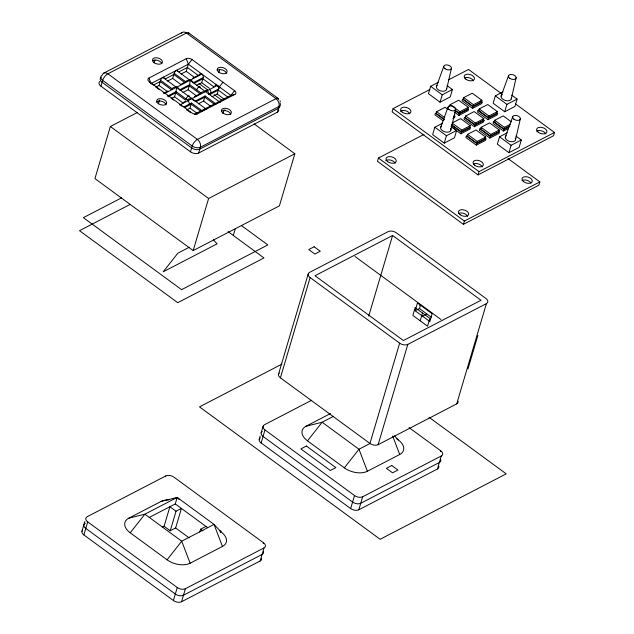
<?xml version="1.0" encoding="UTF-8"?>
<svg xmlns="http://www.w3.org/2000/svg" width="634" height="634" viewBox="0 0 634 634"><rect width="100%" height="100%" fill="white"/><g stroke="black" fill="none" stroke-linecap="round" stroke-linejoin="round"><path stroke-width="0.95" d="M179.501 89.703C176.862 84.853 176.165 88.594 176.086 91.613L187.664 100.18M193.077 82.729L193.061 82.261M450.837 130.224L455.664 109.016M511.313 98.849L516.147 77.641M446.621 89.291L451.329 68.718M515.521 139.781L520.348 118.796M278.611 109.531A5.952 3.495 16.5 0 1 277.256 112.25L198.664 153.024A5.952 3.495 16.5 0 1 190.493 151.819L100.957 86.2L102.676 80.391A5.952 2.504 -53.8 0 1 107.859 73.798L186.451 33.023A5.952 2.504 -53.8 0 1 189.106 33.761M137.372 112.495L110.371 126.499L94.941 178.598L193.18 250.588L279.412 205.86L294.842 153.761L254.107 123.915M154.141 62.948L154.958 60.182M155.687 87.215L159.079 85.455L160.592 80.344A2.647 1.117 -53.8 0 1 162.74 77.499A2.647 1.117 -53.8 0 1 164.071 78.22M158.349 103.881L159.443 100.196M167.566 81.049L172.662 78.41L174.176 73.298A2.647 1.117 -53.8 0 1 176.403 70.406A2.647 1.117 -53.8 0 1 177.615 71.357M171.156 98.555L174.548 96.788L176.07 91.661L167.574 96.083M181.15 74.004L186.237 71.365L188.361 64.2L192.023 59.548L234.564 90.725A4.2 2.465 16.5 0 1 234.937 94.371L197.594 113.748L195.177 114.35M183.036 92.39L188.132 89.743L189.804 83.973L190.01 80.264L191.991 80.97L193.013 82.103M186.626 109.888L190.018 108.129L191.531 103.017L202.365 110.95M196.619 85.344L201.707 82.697L203.229 77.586A2.647 1.823 62.6 0 0 201.897 74.123A2.647 1.823 62.6 0 0 199.353 74.757L192.57 78.275M198.505 103.722L203.601 101.083L205.115 95.972L215.948 103.913M190.493 151.819L192.213 146.01A5.952 2.504 -53.8 0 1 197.396 139.417L275.988 98.642A5.952 2.504 -53.8 0 1 278.675 99.72M81.945 531.34L84.837 521.576M218.825 72.514L219.649 69.74M83.854 534.906L87.714 521.885A5.952 3.495 16.5 0 1 87.183 516.718L165.775 475.944A5.952 3.495 16.5 0 1 173.946 477.148L263.482 542.767A5.952 3.495 16.5 0 1 264.013 547.942L260.162 560.963L181.562 601.737A5.952 3.495 16.5 0 1 173.391 600.525L83.854 534.906A5.952 3.495 16.5 0 1 82.705 530.151M198.664 153.024L200.384 147.223A5.952 4.105 62.6 0 0 197.396 139.417L107.859 73.798A5.952 4.105 62.6 0 0 102.145 75.224A5.952 3.495 16.5 0 0 102.676 80.391L192.213 146.01A5.952 3.495 16.5 0 0 200.384 147.223L278.976 106.449A5.952 3.495 16.5 0 0 279.951 102.859M212.089 96.677L217.185 94.038L219.301 86.874L222.962 82.222M223.041 113.446L224.135 109.753M193.18 250.588L208.61 198.497L294.842 153.761M233.28 235.452L235.214 228.937M165.537 476.76L165.775 475.944M277.256 112.25L278.976 106.449A5.952 4.105 62.6 0 0 275.988 98.642L186.451 33.023A5.952 4.105 62.6 0 0 181.332 33.23M164.103 526.26L169.888 506.724L176.03 511.226L181.419 508.428L175.634 527.964L170.245 530.761L164.103 526.26L162.375 527.155M149.196 517.463L175.277 503.927L177.203 497.421L214.046 524.413L220.965 531.847A16.785 9.867 16.5 0 1 222.471 546.437L190.129 563.214A16.785 9.867 16.5 0 1 167.075 559.806L130.232 532.806A16.785 9.867 16.5 0 1 128.734 518.216L161.068 501.439L177.203 497.421L179.097 499.441M170.245 530.761L176.03 511.226M173.391 600.525L177.251 587.504L87.714 521.885M199.758 532.013L200.59 529.224L205.979 526.426M181.562 601.737L185.421 588.709L264.013 547.942M220.307 532.6L220.838 530.832M259.211 439.386L260.17 436.129M261.137 432.871L263.07 426.357M278.5 374.266L308.203 273.991M438.466 465.522A5.952 3.495 16.5 0 1 437.42 469.001L358.828 509.776A5.952 3.495 16.5 0 1 350.657 508.571L261.121 442.952L264.98 429.923A5.952 3.495 16.5 0 1 264.449 424.756L311.603 400.292M280.41 377.832L310.113 277.557A5.952 3.495 16.5 0 1 309.582 272.382L388.174 231.616A5.952 3.495 16.5 0 1 396.345 232.821L485.882 298.44A5.952 3.495 16.5 0 1 486.413 303.615L456.71 403.89L378.118 444.664A5.952 3.495 16.5 0 1 369.947 443.451L280.41 377.832A5.952 3.495 16.5 0 1 279.253 373.077M263.245 543.584L263.482 542.767M424.059 134.384L378.435 158.048L377.46 161.329L463.422 224.333L538.876 185.191L539.851 181.903L508.008 158.571M429.931 89.497L393.08 108.612L392.105 111.893L478.068 174.897L553.522 135.747L554.488 132.466L515.49 103.889M438.268 82.341L430.629 86.303L428.441 93.681L440.044 102.185L450.227 96.907L452.414 89.521L447.002 85.55M368.719 316.081L392.597 235.468L481.008 300.27L403.398 340.529L314.987 275.727L392.597 235.468M448.072 109.468L445.1 107.281L436.612 111.687L436.121 113.328L444.307 119.327M440.044 102.185L442.231 94.807L452.414 89.521M442.477 123.273L434.837 127.236L432.65 134.622L444.252 143.125L454.435 137.84L456.623 130.453L451.21 126.491M449.704 106.282L450.188 104.642L458.675 100.235L468.344 107.328L467.86 108.969L459.373 113.367L454.911 110.102M444.252 143.125L446.439 135.739L456.623 130.453M454.277 116.014L454.768 114.374M463.771 97.596L463.28 99.237L472.956 106.322L481.444 101.923L481.927 100.283L472.259 93.198L463.771 97.596L473.439 104.681L481.927 100.283M459.373 113.367L459.856 111.727L468.344 107.328M458.953 115.412L459.42 113.827L468.589 109.072L468.122 110.649L458.953 115.412L454.475 112.131M465.657 115.982L465.174 117.623L474.842 124.708L483.33 120.302L483.813 118.661L474.145 111.576L465.657 115.982L475.326 123.067L483.813 118.661M451.59 124.668L461.267 131.753L461.75 130.113L470.238 125.706L460.569 118.621L452.082 123.028L461.75 130.113M460.839 133.79L461.306 132.213L470.476 127.458L470.008 129.035L460.839 133.79L451.146 126.681M350.657 508.571L354.517 495.55L264.98 429.923M369.947 443.451L399.65 343.176L310.113 277.557M472.956 106.322L473.439 104.681M473.004 106.781L462.558 99.134L462.091 100.711L472.528 108.366L473.004 106.781L482.165 102.026L480.675 100.933M415.151 310.771L417.457 302.973L432.158 313.751L429.852 321.541L415.151 310.771L419.462 308.536L420.493 305.073M467.551 134.36L467.068 136.001L476.736 143.094L485.224 138.688L485.707 137.047L476.039 129.962L467.551 134.36L477.22 141.453L485.707 137.047M470.238 125.706L469.746 127.347L461.267 131.753M358.828 509.776L362.688 496.755L441.28 455.981A5.952 3.495 16.5 0 0 440.749 450.814L409.057 427.585M378.118 444.664L407.82 344.381L486.413 303.615M479.692 109.603L478.028 110.467L477.56 112.052L488.006 119.699L497.167 114.944L497.635 113.367L488.473 118.122L488.006 119.699M479.241 108.937L478.757 110.578L488.426 117.662L496.913 113.256L497.397 111.616L487.728 104.531L479.241 108.937L488.909 116.022L497.397 111.616M474.842 124.708L475.326 123.067M474.89 125.167L464.445 117.512L463.977 119.089L474.422 126.745L474.89 125.167L484.059 120.412L482.561 119.319M482.165 102.026L481.697 103.611L472.528 108.366M420.207 320.82L422.513 313.022M481.586 127.989L479.914 128.853L479.447 130.43L489.892 138.085L499.061 133.33L499.529 131.753L490.359 136.508L489.892 138.085M481.127 127.315L480.643 128.956L490.312 136.048L498.799 131.642L499.291 130.002L489.614 122.917L481.127 127.315L490.803 134.408L499.291 130.002M476.736 143.094L477.22 141.453M476.784 143.553L466.339 135.898L465.871 137.475L476.316 145.131L476.784 143.553L485.945 138.798L484.455 137.705M484.059 120.412L483.591 121.99L474.422 126.745M488.426 117.662L488.909 116.022M502.952 91.898L495.32 95.861L493.133 103.247L504.735 111.75L514.919 106.464L517.106 99.078L511.693 95.116M485.945 138.798L485.478 140.376L476.316 145.131M495.162 120.943L493.498 121.807L493.03 123.384L503.475 131.04L508.476 128.448M463.422 224.333L464.389 221.052L539.851 181.903M478.068 174.897L479.035 171.616L554.488 132.466M511.376 121.871L503.198 115.871L494.71 120.27L494.227 121.918L503.895 129.003L509.831 125.92M490.312 136.048L490.803 134.408M504.735 111.75L506.923 104.364L517.106 99.078M507.168 132.831L499.529 136.793L497.341 144.18L508.944 152.683L519.127 147.397L521.314 140.019L515.902 136.048M503.895 129.003L504.379 127.363L510.322 124.28M503.475 131.04L503.943 129.463L509.776 126.435M508.944 152.683L511.131 145.297L521.314 140.019M440.511 451.622L440.749 450.814M437.42 469.001L441.28 455.981M467.995 368.861L477.893 335.434M194.456 96.661L201.295 93.016M440.63 127.466L448 107.225M501.106 96.091L508.476 75.85M505.322 137.031L512.763 116.585M436.422 86.533L443.745 66.499M187.735 99.998C188.361 97.993 192.3 99.3 191.785 97.985M185.857 81.596C186.499 79.622 190.327 80.93 189.883 79.583M201.327 92.929C201.977 90.955 205.899 92.239 205.368 90.955M234.564 90.725L230.903 95.377L194.408 114.31M130.232 532.806L144.869 514.19L177.203 497.421M167.075 559.806L181.712 541.19L214.046 524.413L222.471 546.437M394.459 435.835L398.231 439.893A16.785 9.867 16.5 0 1 399.729 454.483L367.395 471.26A16.785 9.867 16.5 0 1 344.333 467.852L307.498 440.852L322.135 422.236L333.492 416.34M344.333 467.852L358.971 449.237L370.335 443.34M103.572 73.235L182.164 32.461M152.564 84.71L149.283 81.715A4.2 2.465 16.5 0 1 148.911 78.069L186.253 58.693A4.2 2.465 16.5 0 1 192.023 59.548M234.937 94.371L230.903 95.377L188.361 64.2L151.019 83.577L148.911 78.069M153.444 85.067L160.236 81.548L171.069 89.481M165.331 78.901L173.819 74.503L184.645 82.436M178.907 71.856L187.395 67.458L198.228 75.391M164.555 92.81L167.955 91.042M181.53 83.997L185.778 81.802L174.176 73.298M163.802 93.119A2.647 1.823 62.6 0 1 164.555 93.491L201.897 74.123M179.462 89.917L189.645 84.631L201.247 93.135M193.037 82.872L203.229 77.586M168.065 96.844L175.705 92.881L185.762 100.251M180.801 90.242L189.289 85.836L200.114 93.777M194.376 83.197L202.864 78.79L213.698 86.731M183.424 102.383L185.12 101.503M205.495 90.939L207.191 90.052M179.802 104.951L217.367 85.455M183.955 106.948L191.531 103.017M194.931 101.258L205.115 95.972M184.391 107.74L191.175 104.222L200.463 111.021M196.271 101.583L204.758 97.176L214.815 104.547M209.854 94.537L218.342 90.131L228.391 97.501M121.696 197.784L83.363 217.66L181.601 289.659L267.841 244.93L241.483 225.609M130.033 204.481L79.512 230.689L177.75 302.687L263.982 257.951L228.042 231.608M448.349 79.939L468.534 69.471L501.161 93.388M448.975 106.179L450.647 105.307M189.217 247.292L177.853 253.18L163.215 271.796L217.113 243.836L213.341 239.787M453.342 116.981L455.006 116.117L454.538 117.694L452.874 118.566M281.805 364.178L199.496 406.877L380.138 539.272L506.233 473.86L429.044 417.283M422.498 316.152L426.809 313.917M307.498 440.852A16.785 9.867 16.5 0 1 305.992 426.254L330.465 413.566M305.992 426.254L322.135 422.236L358.971 449.237L367.395 471.26M128.734 518.216L144.869 514.19L181.712 541.19L190.129 563.214M278.096 98.428L188.56 32.809M495.32 95.861L506.923 104.364M494.71 120.27L504.379 127.363M478.028 110.467L488.473 118.122M493.498 121.807L503.943 129.463M430.629 86.303L442.231 94.807M499.529 136.793L511.131 145.297M450.188 104.642L459.856 111.727M454.943 110.546L459.42 113.827M479.914 128.853L490.359 136.508M436.612 111.687L444.791 117.686M444.347 119.778L435.399 113.217L434.932 114.802L443.134 120.817M451.614 125.104L461.306 132.213M434.837 127.236L446.439 135.739M393.08 108.612L479.035 171.616M378.435 158.048L464.389 221.052M218.429 86.089L219.974 87.223M217.47 86.145L219.784 87.849M186.237 71.365L193.972 77.031M201.707 82.697L209.45 88.372M217.185 94.038L224.143 99.142M198.997 83.522L207.786 89.965M214.173 94.648L222.162 100.497M176.482 70.366L220.077 102.312M172.662 78.41L181.165 84.647M188.132 89.743L195.866 95.417M203.601 101.083L210.559 106.187M162.898 77.411L206.47 109.341M160.592 80.344L172.194 88.847C172.67 86.573 176.965 88.023 176.307 86.628M159.079 85.455L167.59 91.684M174.548 96.788L183.06 103.025M190.018 108.129L196.984 113.232M149.283 81.715L191.833 112.892A4.2 2.465 16.5 0 0 197.594 113.748M157.208 88.11L159.522 89.806M163.263 92.548L164.555 93.491M171.901 98.88L173.447 100.013M186.602 109.65L190.469 112.487M355.016 256.501L440.979 319.496M419.462 308.536L431.223 317.151M110.371 126.499L208.61 198.497M396.662 438.744L398.231 439.893M219.404 530.698L220.965 531.847M175.277 503.927L207.516 527.551M200.59 529.224L202.888 530.912M175.634 527.964L189.098 537.83M180.23 104.388L181.958 106.25M392.715 436.129L399.729 454.483M186.253 58.693L188.361 64.2M279.998 100.703L280.291 101.567M85.257 523.224A5.952 3.495 16.5 0 0 85.788 528.399L175.325 594.018A5.952 3.495 16.5 0 0 183.495 595.223L262.088 554.449A5.952 3.495 16.5 0 0 263.443 551.739M261.517 558.245A5.952 3.495 16.5 0 1 260.162 560.963M161.068 501.439A16.785 9.867 16.5 0 1 168.969 499.846M185.421 588.709A5.952 3.495 16.5 0 1 177.251 587.504M100.957 86.2A5.952 3.495 16.5 0 1 99.8 81.437M279.768 105.624A5.952 3.495 16.5 0 1 278.413 108.343L199.821 149.117A5.952 3.495 16.5 0 1 191.65 147.912L102.114 82.293A5.952 3.495 16.5 0 1 101.258 77.308M187.83 100.782A2.647 1.823 62.6 0 1 189.162 104.253M186.063 99.007A2.647 1.117 -53.8 0 1 188.132 96.217A2.647 1.117 -53.8 0 1 189.566 96.717M179.66 104.61A2.647 1.823 62.6 0 1 180.024 104.832M196.714 89.814A2.647 1.117 -53.8 0 1 198.941 86.921A2.647 1.117 -53.8 0 1 200.154 87.872M214.886 85.915A2.647 1.823 62.6 0 1 217.454 85.527A2.647 1.823 62.6 0 1 218.698 88.926L208.507 94.212A2.647 1.823 62.6 0 0 207.183 90.741M209.561 89.513A2.647 1.823 62.6 0 1 210.884 92.976M217.185 103.437A2.647 1.117 -53.8 0 1 219.023 101.543A2.647 1.117 -53.8 0 1 220.204 101.868M203.609 110.482A2.647 1.117 -53.8 0 1 205.44 108.588A2.647 1.117 -53.8 0 1 206.621 108.913M191.975 98.635A2.647 1.823 62.6 0 1 193.251 100.489M225.118 110.633A2.647 1.117 -53.8 0 1 225.355 110.039M156.305 102.098A5.286 3.107 16.5 0 1 161.733 101.305A5.286 3.107 16.5 0 1 166.068 104.84M217.137 70.39A5.286 3.107 16.5 0 1 222.399 69.986A5.286 3.107 16.5 0 1 226.489 73.235M221.353 111.322A5.286 3.107 16.5 0 1 226.79 110.974A5.286 3.107 16.5 0 1 230.76 114.405M152.453 60.824A5.286 3.107 16.5 0 1 157.708 60.42A5.286 3.107 16.5 0 1 161.797 63.669M262.191 431.461A5.952 3.495 16.5 0 0 263.047 436.438L352.583 502.057A5.952 3.495 16.5 0 0 360.754 503.269L439.354 462.495A5.952 3.495 16.5 0 0 440.582 459.388M261.121 442.952A5.952 3.495 16.5 0 1 260.265 437.967M362.688 496.755A5.952 3.495 16.5 0 1 354.517 495.55M450.425 128.425A5.286 3.107 16.5 0 1 448.587 132.038A5.286 3.107 16.5 0 1 441.985 130.327A5.286 3.107 16.5 0 1 441.629 126.142M515.117 137.982A5.286 3.107 16.5 0 1 513.278 141.596A5.286 3.107 16.5 0 1 506.677 139.892A5.286 3.107 16.5 0 1 506.32 135.708M446.558 88.197A5.286 3.107 16.5 0 1 440.575 90.876A5.286 3.107 16.5 0 1 437.214 85.352M511.25 97.763A5.286 3.107 16.5 0 1 504.91 100.315A5.286 3.107 16.5 0 1 502.342 94.64M536.649 131.206A5.286 3.107 16.5 0 1 541.729 130.905A5.286 3.107 16.5 0 1 545.771 133.948M473.368 164.016A5.286 3.107 16.5 0 1 478.385 163.952A5.286 3.107 16.5 0 1 482.197 166.932M400.395 111.307A5.286 3.107 16.5 0 1 405.498 110.736A5.286 3.107 16.5 0 1 409.77 113.851M464.516 77.958A5.286 3.107 16.5 0 1 469.532 77.895A5.286 3.107 16.5 0 1 473.344 80.875M458.723 213.452A5.286 3.107 16.5 0 1 463.739 213.389A5.286 3.107 16.5 0 1 467.551 216.368M385.749 160.743A5.286 3.107 16.5 0 1 390.853 160.172A5.286 3.107 16.5 0 1 395.133 163.287M522.012 180.642A5.286 3.107 16.5 0 1 526.822 180.27A5.286 3.107 16.5 0 1 530.959 183.044M421.491 305.255A5.286 3.107 16.5 0 1 419.819 305.604M407.82 344.381A5.952 3.495 16.5 0 1 399.65 343.176M458.065 401.171A5.952 3.495 16.5 0 1 456.71 403.89M415.167 307.641L412.861 315.431L427.554 326.201L429.868 318.411L415.167 307.641M314.131 246.761L308.742 249.55L314.884 254.052L320.273 251.254L314.131 246.761M306.396 446.035L300.873 448.896L330.346 470.491L335.869 467.63L306.396 446.035M391.788 465.522L386.391 468.32L392.533 472.813L397.922 470.024L391.788 465.522M158.302 103.548A5.135 3.019 16.5 0 0 166.56 103.5A5.135 3.019 16.5 0 0 160.196 98.666A5.135 3.019 16.5 0 0 158.302 103.548M218.778 72.181A5.135 3.019 16.5 0 0 227.035 72.125A5.135 3.019 16.5 0 0 220.672 67.291A5.135 3.019 16.5 0 0 218.778 72.181M222.994 113.114A5.135 3.019 16.5 0 0 231.251 113.066A5.135 3.019 16.5 0 0 224.888 108.232A5.135 3.019 16.5 0 0 222.994 113.114M154.094 62.615A5.135 3.019 16.5 0 0 162.352 62.568A5.135 3.019 16.5 0 0 155.988 57.734A5.135 3.019 16.5 0 0 154.094 62.615M449.189 109.611A3.962 2.33 16.5 0 0 455.577 109.571A3.962 2.33 16.5 0 0 450.655 105.83A3.962 2.33 16.5 0 0 449.189 109.611M513.881 119.168A3.962 2.33 16.5 0 0 520.26 119.129A3.962 2.33 16.5 0 0 515.347 115.396A3.962 2.33 16.5 0 0 513.881 119.168M444.981 68.67A3.962 2.33 16.5 0 0 451.36 68.638A3.962 2.33 16.5 0 0 446.447 64.898A3.962 2.33 16.5 0 0 444.981 68.67M509.673 78.236A3.962 2.33 16.5 0 0 516.052 78.196A3.962 2.33 16.5 0 0 511.131 74.463A3.962 2.33 16.5 0 0 509.673 78.236M538.211 132.221A5.286 3.107 16.5 0 0 546.777 132.3A5.286 3.107 16.5 0 0 540.358 127.252A5.286 3.107 16.5 0 0 538.211 132.221M474.636 165.197A5.286 3.107 16.5 0 0 483.203 165.276A5.286 3.107 16.5 0 0 476.784 160.236A5.286 3.107 16.5 0 0 474.636 165.197M402.218 112.123A5.286 3.107 16.5 0 0 410.784 112.202A5.286 3.107 16.5 0 0 404.365 107.154A5.286 3.107 16.5 0 0 402.218 112.123M465.792 79.139A5.286 3.107 16.5 0 0 474.351 79.226A5.286 3.107 16.5 0 0 467.932 74.178A5.286 3.107 16.5 0 0 465.792 79.139M459.991 214.633A5.286 3.107 16.5 0 0 468.558 214.712A5.286 3.107 16.5 0 0 462.138 209.672A5.286 3.107 16.5 0 0 459.991 214.633M387.572 161.559A5.286 3.107 16.5 0 0 396.139 161.638A5.286 3.107 16.5 0 0 389.72 156.59A5.286 3.107 16.5 0 0 387.572 161.559M523.565 181.657A5.286 3.107 16.5 0 0 532.132 181.736A5.286 3.107 16.5 0 0 525.713 176.688A5.286 3.107 16.5 0 0 523.565 181.657"/></g></svg>
